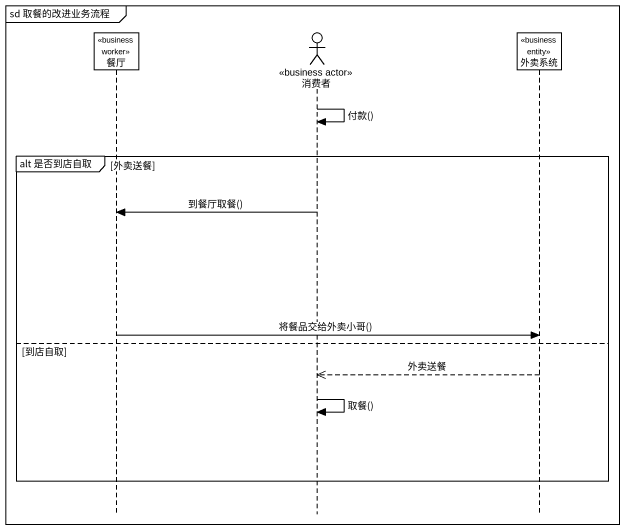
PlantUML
@startuml
mainframe sd 取餐的改进业务流程
hide footbox
participant 餐厅 <<business worker>>
actor 消费者 <<business actor>>
participant 外卖系统 <<business entity>>

消费者 -> 消费者 : 付款()
group alt 是否到店自取 [外卖送餐]
  消费者 -> 餐厅 : 到餐厅取餐()
  餐厅 -> 外卖系统 : 将餐品交给外卖小哥()
else 到店自取
  外卖系统 -->> 消费者 : 外卖送餐
  消费者 -> 消费者 : 取餐()
end
@enduml
